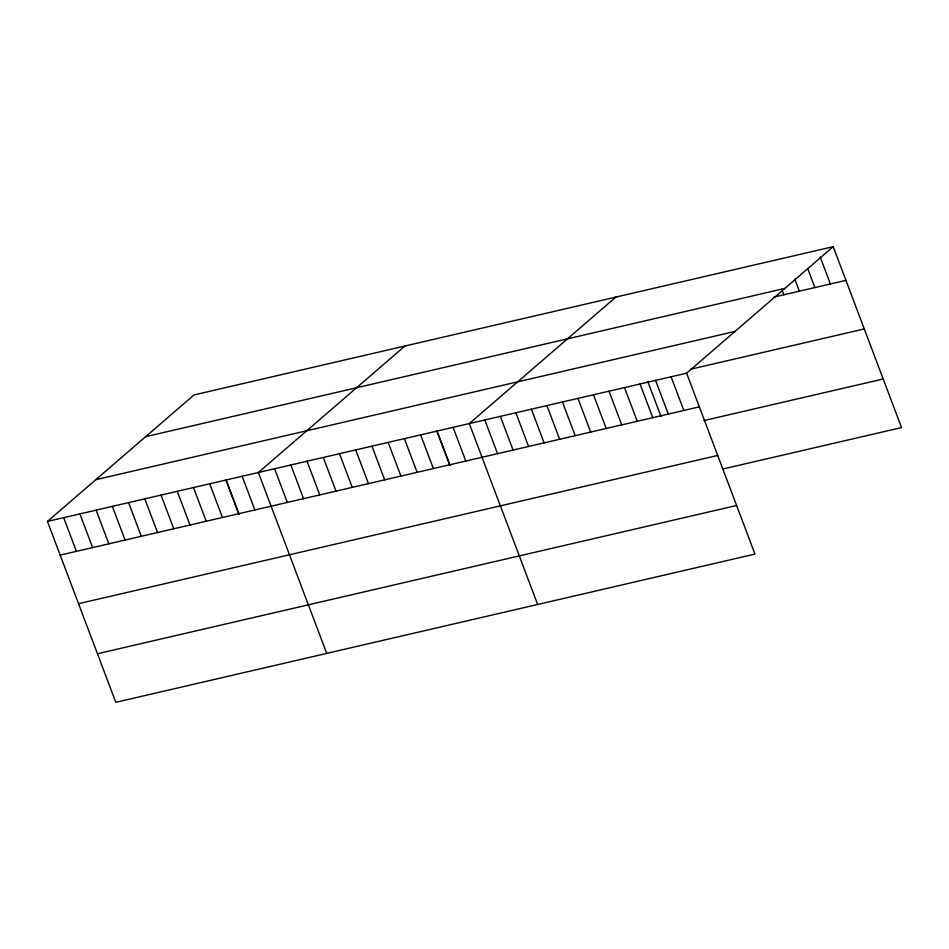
<?xml version="1.0" encoding="UTF-8"?>
<svg xmlns="http://www.w3.org/2000/svg" width="949" height="949" viewBox="0 0 949 949"><rect width="100%" height="100%" fill="white"/><g stroke="black" fill="none" stroke-linecap="round" stroke-linejoin="round"><path stroke-width="1.42" d="M833.198 246.681L686.613 373.182L754.965 554.074L115.802 702.319L47.45 521.428L194.035 394.926L833.198 246.681L901.55 427.572L722.331 469.138M404.95 346.005L258.377 472.507L326.729 653.398M615.877 297.084L469.292 423.586L537.656 604.477M145.66 436.67L784.823 288.425M773.957 297.061L845.927 280.37M95.825 479.684L734.989 331.438M690.706 369.208L864.278 328.947M47.45 521.428L686.613 373.182M60.178 555.118L699.342 406.872M703.98 420.561L883.199 378.995M78.542 603.694L717.705 455.449M97.45 653.742L736.614 505.497M820.221 257.025L830.399 283.976M807.753 268.709L814.883 287.571M794.776 279.042L799.355 291.177M781.798 289.386L783.838 294.771M671.085 376.777L683.826 410.466M655.569 380.383L668.298 414.072M647.942 381.925L661.026 416.575M640.041 383.977L652.782 417.667M624.525 387.583L637.254 421.273M608.997 391.178L621.737 424.867M593.481 394.784L606.209 428.474M577.953 398.378L590.681 432.068M562.437 401.985L575.165 435.674M546.909 405.579L559.637 439.268M531.393 409.185L544.121 442.875M515.865 412.779L528.593 446.469M500.348 416.386L513.077 450.075M484.82 419.98L497.549 453.669M453.076 427.347L465.805 461.036M437.014 430.846L450.111 465.484M436.848 431.107L449.577 464.796M420.621 434.867L433.349 468.557M404.393 438.64L417.133 472.329M388.177 442.4L400.905 476.09M371.949 446.16L384.677 479.85M355.721 449.921L368.449 483.61M339.493 453.681L352.233 487.383M323.277 457.454L336.005 491.143M307.049 461.214L319.777 494.904M290.821 464.974L303.55 498.664M274.593 468.735L287.333 502.436M242.149 476.268L254.878 509.957M226.087 479.767L239.184 514.405M225.921 480.028L238.65 513.717M209.693 483.788L222.434 517.478M193.477 487.549L206.206 521.25M177.249 491.321L189.978 525.011M161.022 495.081L173.75 528.771M144.794 498.842L157.534 532.531M128.578 502.602L141.306 536.304M112.35 506.375L125.078 540.064M96.122 510.135L108.85 543.824M79.894 513.895L92.634 547.585M63.678 517.656L76.406 551.345"/></g></svg>
